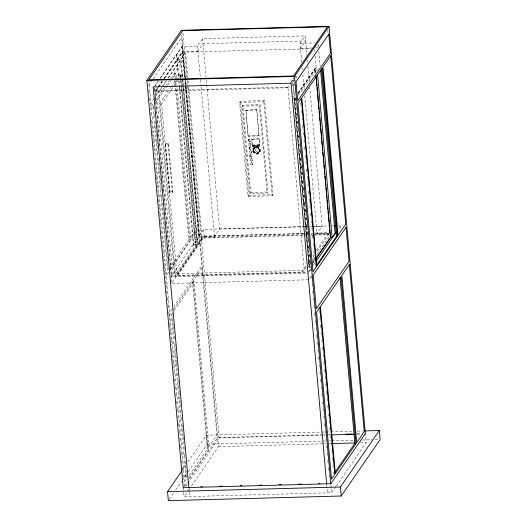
<?xml version="1.0" encoding="UTF-8"?>
<svg xmlns="http://www.w3.org/2000/svg" width="527" height="527" viewBox="0 0 527 527"><rect width="100%" height="100%" fill="white"/><g stroke="black" fill="none" stroke-linecap="round" stroke-linejoin="round"><path stroke-width="0.4" stroke-dasharray="2.63 1.98" d="M259.337 151.13C259.976 148.377 256.122 146.249 254.185 148.357M258.072 152.902C256.069 154.312 252.407 151.038 253.757 148.957C252.163 151.868 256.675 154.925 258.75 152.303M152.606 79.597L148.416 85.677L148.561 87.311M153.067 78.918L181.472 37.7L183.152 56.501L168.251 78.121M155.01 85.585L158.271 80.862M160.129 78.161L181.993 46.429L197.5 46.014L202.592 38.616L305.153 35.862L306.925 55.697M158.535 80.908L154.418 86.889L171.407 277.294L174.411 272.933L159.332 103.99L170.438 87.871M160.366 78.246L181.861 47.055L184.727 79.188M161.947 81.25L154.997 91.329L290.39 87.693M163.811 78.549L182.447 51.501L197.948 51.086M158.074 87.304L154.866 91.955L158.515 91.863L161.341 87.759M158.528 86.639L162.191 81.329M164.022 78.668L182.316 52.127M162.896 81.224L156.381 90.677L172.922 276.01L304.448 272.479L306.279 269.824M164.753 78.523L182.902 52.193L185.32 79.254M161.809 87.08L166.012 80.98M167.882 78.266L185.959 52.028M150.09 104.478L154.279 98.391M154.747 97.719L162.665 86.23M163.126 85.552L166.387 80.822M155.3 100.901L165.379 86.276M165.84 85.611L169.042 80.96M170.873 78.299L174.081 73.648L175.926 73.306L176.361 78.213M155.432 103.048L167.072 86.151M167.54 85.473L171.736 79.386M172.197 78.714L175.926 73.306M170.9 87.205L175.531 80.486M175.992 79.814L180.069 73.899L182.362 73.839L182.731 77.943M174.411 272.933L176.71 272.874L161.631 103.931L173.666 86.468M174.127 85.796L177.83 80.427M179.681 77.739L180.603 76.395L178.304 76.455M181.216 77.364L181.071 75.723L182.362 73.839M197.46 51.798L203.047 43.688L305.607 40.935L300.021 49.044M165.135 144.082L165.597 143.41L168.469 143.331L172.79 191.775L172.329 192.447L169.457 192.526L165.135 144.082L168.008 144.003L168.469 143.331M169.457 192.526L169.918 191.854L165.597 143.41M239.666 102.39L240.477 101.217L264.6 100.565L272.999 194.641L272.189 195.82L248.065 196.466L239.666 102.39L263.79 101.744L264.6 100.565M242.15 106.144L242.842 105.136L260.075 104.675L267.868 191.993L267.169 193.001L249.943 193.462L242.15 106.144L259.376 105.683L260.075 104.675M245.813 110.262L256.84 109.8L259.04 135.88L248.125 136.17L245.813 110.262L256.84 109.8M301.754 62.272L300.061 43.26L305.153 35.862M248.125 136.17L245.931 110.09M290.667 82.607L293.855 77.983M251.722 139.24L259.304 138.871L259.719 144.978L252.255 145.175L251.722 139.24L259.304 138.871M287.478 87.772L290.654 83.161M291.108 82.502L293.882 78.483M250.819 144.885A1.179 1.1 34.6 0 0 249.943 143.08A1.179 1.1 34.6 0 0 248.823 144.629A1.179 1.1 34.6 0 0 250.819 144.885L250.931 144.714A1.179 1.1 34.6 0 0 250.061 142.909A1.179 1.1 34.6 0 0 248.942 144.457A1.179 1.1 34.6 0 0 250.931 144.714M292.485 85.697L293.855 83.714M252.255 145.175L251.84 139.075M252.611 145.432L255.602 145.182L255.588 146.519L252.716 146.592L252.611 145.432L255.602 145.182M252.716 146.592L252.729 145.261M165.241 274.185L167.579 270.792L152.744 104.609L150.406 108.009L150.551 109.642M169.22 268.414L188.916 239.831L174.081 73.648M170.728 268.553L190.754 239.489L177.019 85.585M168.739 272.149L165.478 276.879L165.768 280.087M170.603 269.449L198.534 228.902L201.834 265.839L173.897 306.378M256.497 145.327L259.482 145.083L259.475 146.414L256.603 146.493L256.497 145.327L259.482 145.083M251.471 152.837A1.179 1.1 34.6 0 0 250.733 150.979A1.179 1.1 34.6 0 0 249.495 152.435A1.179 1.1 34.6 0 0 251.471 152.837L251.59 152.665A1.179 1.1 34.6 0 0 250.852 150.814A1.179 1.1 34.6 0 0 249.614 152.27A1.179 1.1 34.6 0 0 251.59 152.665M253.592 150.505L252.848 150.36M256.603 146.493L256.609 145.156M253.711 151.368L253.803 151.236A2.938 2.76 34.6 0 1 256.965 147.685A2.938 2.76 34.6 0 1 258.671 152.369L258.862 152.151M259.179 151.697L258.658 152.435A3.03 2.846 34.6 0 1 253.606 151.17A3.03 2.846 34.6 0 1 256.992 147.593C258.75 147.494 260.213 150.228 259.086 151.829L259.225 151.572M304.566 226.617L203.653 229.331L171.012 276.695L308.025 273.019M311.371 267.63L309.072 267.69L293.994 98.747L295.291 96.863L295.805 102.607M298.071 92.838L314.731 68.655L317.03 68.596L317.175 70.236M182.171 78.826L197.032 245.299L193.383 245.398L193.85 244.726L179.793 87.265M182.803 78.76L197.441 242.782L195.148 242.842L198.857 237.46L184.799 80.012M298.183 93.49L315.304 68.642L315.673 72.746M298.354 93.483L315.475 68.635L315.844 72.739M252.183 160.709A1.179 1.1 34.6 0 0 251.425 158.864A1.179 1.1 34.6 0 0 250.206 160.333A1.179 1.1 34.6 0 0 252.183 160.709L252.301 160.544A1.179 1.1 34.6 0 0 251.537 158.693A1.179 1.1 34.6 0 0 250.318 160.168A1.179 1.1 34.6 0 0 252.301 160.544M259.337 150.353L260.312 150.162M298.519 95.459L317.03 68.596M176.71 272.874L195.682 245.338L181.407 85.414M193.85 244.726L196.143 244.666L197.441 242.782M306.464 266.708L302.788 272.037L177.579 275.404L177.428 273.711L203.139 236.399L307.887 233.586M252.525 164.668A1.179 1.1 34.6 0 0 251.794 162.81A1.179 1.1 34.6 0 0 250.549 164.259A1.179 1.1 34.6 0 0 252.525 164.668L252.637 164.496A1.179 1.1 34.6 0 0 251.913 162.645A1.179 1.1 34.6 0 0 250.668 164.095A1.179 1.1 34.6 0 0 252.637 164.496M308.631 279.778L171.618 283.454L204.259 236.089L203.653 229.331M177.579 275.404L203.29 238.092L203.139 236.399M214.002 237.137L219.588 229.021L206.123 78.134M249.943 193.462L250.635 192.454L242.842 105.136M248.065 196.466L248.876 195.293L240.477 101.217M172.033 309.079L168.778 313.809L168.633 312.208M168.976 316.075L171.17 312.893L186.071 479.827L183.877 483.009M173.864 308.987L192.513 281.919L194.088 281.655L209.015 448.932L188.982 478.002M174.055 310.726L194.088 281.655M316.562 234.377L322.149 226.267L309.777 87.68M302.788 272.037L302.636 270.351L306.312 265.022M308.143 262.354L309.527 260.358M312.735 255.694L314.112 253.691M316.411 250.358L328.347 233.039L315.251 233.389M308.295 264.047L310.133 261.379M312.886 257.38L314.263 255.384M317.017 251.386L328.499 234.726L328.347 233.039M308.111 267.169L310.423 263.816M312.755 260.424L314.626 257.716M316.958 254.324L329.566 236.024M309.072 267.69L310.37 265.806M312.689 262.446L315.001 259.093M312.794 263.105L315.113 259.745M312.043 264.442L314.823 260.417M308.124 272.34L310.443 268.974M308.96 271.662L310.825 268.954M313.618 264.897L315.021 262.868M338.802 228.356L340.666 225.648L338.202 225.714M309.56 278.421L311.424 275.72M182.362 470.124L185.603 465.42M187.922 462.06L206.446 435.17L325.251 431.975M169.266 499.306L173.903 492.58M175.755 489.893L181.775 481.158M182.237 480.486L186.406 474.432M188.258 471.744L207.249 444.182L206.446 435.17M189.233 475.249L207.414 448.852L192.513 281.919M184.147 486.329L186.947 482.271M189.279 478.885L217.723 437.601L325.152 434.716M187.487 483.779L185.161 487.152L148.884 80.684M187.955 483.107L219.094 437.911L187.79 87.172M335.824 486.645L331.628 492.732L184.022 496.697L188.218 490.604M188.686 489.932L189.615 488.575M191.479 485.868L218.527 446.613L185.84 80.302M336.292 485.966L366.14 442.647L365.336 433.635M253.757 148.957L254.864 147.758L257.09 147.455M188.916 239.831L190.754 239.489M300.061 43.26L314.83 42.865M300.515 48.332L311.72 48.029M315.653 47.924L318.565 47.845M181.953 52.213L310.429 48.767M177.309 59.393L180.952 59.294L182.566 77.337M176.841 60.065L180.491 59.966L182.098 78.009M178.772 75.783L181.071 75.723M295.397 80.427L292.478 80.506L309.02 265.845M155.432 90.703L287.907 87.146L304.448 272.479M293.994 98.747L296.293 98.687M159.332 103.99L161.631 103.931M248.243 136.006L259.152 135.709M252.367 145.011L259.837 144.806M252.835 146.427L255.707 146.348M256.715 146.322L259.587 146.242M169.918 191.854L172.79 191.775M250.635 192.454L267.868 191.993M248.876 195.293L272.999 194.641M305.383 226.597L307.024 226.551M310.311 226.465L313.591 226.379M314.408 226.353L328.361 225.978M331.641 225.892L333.281 225.846M219.588 229.021L307.379 226.669M312.3 226.531L322.149 226.267M204.259 236.089L305.166 233.382M305.989 233.356L307.63 233.316M310.91 233.224L314.191 233.138M315.014 233.112L328.96 232.743M328.545 233.356L317.056 233.665L304.758 95.894M303.433 234.732L199.443 237.525L185.392 80.071M304.25 234.713L307.537 234.62M310.818 234.535L312.458 234.489M313.282 234.469L329.368 234.034M203.29 238.092L308.038 235.279M311.312 235.187L313.769 235.121M314.586 235.101L328.499 234.726M177.428 273.711L302.636 270.351M326.075 431.956L330.165 431.844M330.989 431.824L352.293 431.251M357.207 431.119L362.945 430.967M328.433 434.63L330.073 434.584M357.135 433.859L361.232 433.747M219.094 437.911L322.715 435.131M323.532 435.104L325.179 435.065M328.473 434.973L330.113 434.927M357.253 434.202L361.364 434.09M207.249 444.182L321.957 441.099M322.781 441.079L326.055 440.994M329.335 440.901L330.976 440.855M331.793 440.835L353.913 440.243M362.108 440.025L371.937 439.755M375.217 439.67L378.498 439.584M218.527 446.613L323.499 443.793M324.316 443.774L325.956 443.727M329.237 443.642L331.7 443.576M360.402 442.805L366.14 442.647M207.414 448.852L209.015 448.932M327.774 30.013L328.064 33.293M340.666 225.648L341.002 229.403M318.242 44.222L318.506 47.12M318.861 51.126L320.179 65.888M314.5 49.479L314.797 52.759M315.087 56.04L316.404 70.796M314.731 68.655L315.093 72.759M307.294 59.795L307.584 63.075M307.88 66.356L309.27 81.935M302.267 68.009L302.412 69.65M302.854 74.57L304.171 89.333M300.739 102.917L301.036 106.177M301.398 110.262L301.688 113.529M302.057 117.607L302.346 120.874M302.709 124.958L302.999 128.226M303.368 132.303L303.657 135.571M304.02 139.655L304.31 142.916M304.678 147L304.968 150.267M305.403 155.162L305.62 157.613M305.989 161.697L306.352 165.781M306.642 169.042L307.01 173.126M307.3 176.393L307.663 180.471M307.952 183.739L308.321 187.823M308.611 191.09L308.974 195.168M309.342 199.252L309.632 202.52M309.922 205.78L310.284 209.865M310.581 213.132L310.943 217.216M311.233 220.477L311.595 224.561M311.892 227.829L312.254 231.906M312.544 235.174L312.913 239.258M313.275 243.336L313.565 246.603M313.927 250.687L314.224 253.955M314.514 257.216L314.876 261.3M315.166 264.567L315.317 266.201M319.309 310.298L319.527 312.748M319.961 317.649L320.179 320.106M320.62 325.007L320.838 327.458M321.279 332.366L321.496 334.816M321.931 339.724L322.149 342.175M322.59 347.076L322.807 349.533M323.249 354.434L323.466 356.884M323.901 361.792L324.118 364.243M324.56 369.144L324.777 371.601M325.218 376.502L325.436 378.953M325.87 383.86L326.088 386.311M326.529 391.218L326.747 393.669M327.188 398.57L327.405 401.027M327.84 405.928L328.057 408.379M328.571 414.103L328.716 415.737M329.158 420.645L329.375 423.095M329.81 427.996L330.027 430.454M330.469 435.355L330.686 437.805M331.127 442.713L331.345 445.163M331.852 450.888L331.997 452.522M332.438 457.423L332.656 459.873M333.097 464.781L333.314 467.232M333.749 472.139L333.894 473.773M296.266 76.119L296.464 78.292M295.673 75.341L296.062 79.689M330.897 484.537L331.628 492.732M294.283 84.175L294.428 85.815M294.942 91.553L295.087 93.187M295.601 98.924L295.746 100.565M296.918 113.674L297.063 115.314M297.577 121.052L297.722 122.692M298.229 128.43L298.381 130.064M298.888 135.801L299.04 137.442M300.206 150.551L300.43 153.014M300.864 157.929L301.082 160.386M301.523 165.307L301.74 167.764M302.182 172.678L302.399 175.135M302.913 180.873L303.058 182.513M303.499 187.428L303.717 189.891M304.158 194.806L304.375 197.263M304.817 202.184L305.034 204.641M305.476 209.555L305.693 212.012M306.207 217.75L306.352 219.39M306.786 224.304L307.01 226.768M307.445 231.682L307.669 234.14M308.104 239.06L308.328 241.518M308.763 246.432L308.987 248.889M309.494 254.627L309.639 256.267M310.08 261.181L310.298 263.645M310.739 268.559L310.956 271.016M311.398 275.937L311.615 278.394M312.056 283.309L312.274 285.772M312.788 291.503L312.933 293.144M313.374 298.065L313.591 300.522M314.033 305.436L314.25 307.893M314.685 312.814L314.909 315.271M315.344 320.185L315.568 322.649M316.075 328.38L316.226 330.021M316.661 334.941L316.885 337.399M317.32 342.313L317.537 344.77M317.979 349.691L318.196 352.148M318.637 357.062L318.855 359.526M319.369 365.257L319.514 366.897M319.955 371.818L320.172 374.275M320.614 379.19L320.831 381.647M321.272 386.568L321.49 389.025M321.931 393.939L322.149 396.403M322.662 402.134L322.807 403.774M323.242 408.695L323.466 411.152M323.901 416.066L324.125 418.524M324.56 423.444L324.784 425.902M325.218 430.816L325.442 433.28M325.95 439.011L326.094 440.651M326.536 445.572L326.753 448.029M327.195 452.943L327.412 455.407M327.853 460.321L328.071 462.778M328.512 467.699L328.729 470.156M329.171 475.071L329.388 477.528M296.174 106.704L296.464 109.985M296.833 114.089L297.123 117.369M297.491 121.467L297.781 124.747M298.15 128.851L298.44 132.132M298.737 135.413L299.099 139.51M299.468 143.614L299.758 146.895M300.126 150.992L300.416 154.273M300.785 158.37L301.075 161.651M301.444 165.755L301.734 169.035M302.03 172.316L302.393 176.413M302.762 180.517L303.051 183.798M303.42 187.895L303.71 191.176M304.079 195.28L304.369 198.56M304.665 201.841L305.028 205.938M305.324 209.219L305.686 213.323M306.055 217.42L306.345 220.701M306.714 224.805L307.004 228.086M307.373 232.183L307.663 235.464M307.959 238.744L308.321 242.842M308.618 246.122L308.98 250.226M309.349 254.324L309.639 257.604M310.008 261.708L310.298 264.989M292.946 79.834L309.487 265.173M294.573 98.733L309.645 267.676M326.714 484.649L327.445 492.844M263.79 101.744L272.189 195.82M259.376 105.683L267.169 193.001M256.728 109.965L259.04 135.88M259.192 139.042L259.719 144.978M259.37 145.248L259.475 146.414M255.483 145.353L255.588 146.519M202.592 38.616L206.044 77.311M197.5 46.014L200.438 78.964M200.51 79.788L201.097 86.349M201.169 87.166L214.489 236.419L198.989 236.834L184.858 78.563M185.524 52.66L187.941 79.722M188.014 80.539L188.528 86.283M188.6 87.1L202.065 237.993L175.55 276.477L159.009 91.145M182.961 33.082L186.914 77.337M187.204 80.611L187.717 86.349M181.815 35.23L185.767 79.485M185.076 78.042L183.468 60.032L174.766 72.654L175.866 84.933M185.148 78.859L185.656 84.59M185.728 85.407L198.297 226.215L189.601 238.836L175.939 85.749M181.993 46.429L184.786 77.739M182.856 80.618L183.225 84.715M183.297 85.539L197.493 244.627M181.505 80.644L181.874 84.742M181.947 85.565L196.143 244.666M180.603 76.395L180.748 78.036M180.827 78.852L181.334 84.597M180.069 73.899L180.577 79.643M180.656 80.46L195.148 242.842M176.855 54.321L178.917 77.423M179.206 80.703L179.72 86.448M176.393 54.992L178.6 79.735M178.673 80.559L179.187 86.296M179.259 87.12L193.383 245.398M176.44 79.037L176.947 84.768M168.008 144.003L172.329 192.447M154.674 87.713L171.538 276.668M171.282 279.699L171.618 283.454M188.976 489.175L189.2 491.632M189.272 492.449L189.634 496.546M153.686 106.019L154.128 110.933M154.418 114.207L154.786 118.298M155.076 121.572L155.445 125.663M155.518 126.487L156.097 133.035M156.17 133.851L156.756 140.399M156.829 141.223L157.415 147.771M157.705 151.045L158.074 155.136M158.363 158.41L158.732 162.507M158.805 163.324L159.385 169.872M159.464 170.689L160.043 177.237M160.116 178.06L160.702 184.608M160.992 187.882L161.361 191.973M161.651 195.247L162.02 199.344M162.309 202.618L162.678 206.709M162.751 207.526L164.062 222.262M164.134 223.086L164.72 229.634M164.793 230.451L165.379 236.998M165.452 237.815L168.008 266.471M168.08 267.288L168.304 269.745M172.072 312.511L172.586 318.242M172.658 319.059L173.238 325.607M173.317 326.424L173.897 332.972M174.193 336.239L174.556 340.337M174.845 343.604L175.214 347.701M175.287 348.518L175.873 355.066M175.946 355.883L176.525 362.431M176.598 363.248L177.184 369.796M177.474 373.07L177.843 377.161M178.133 380.435L178.501 384.526M178.574 385.342L179.154 391.89M179.233 392.707L179.812 399.255M179.885 400.072L180.471 406.62M180.761 409.894L181.13 413.985M181.42 417.259L181.789 421.35M182.078 424.624L182.441 428.714M182.513 429.531L183.1 436.079M183.172 436.896L183.758 443.444M184.048 446.718L184.417 450.809M184.707 454.083L185.069 458.174M185.366 461.448L186.901 478.628M148.851 90.585L149.213 94.669M149.51 97.936L149.872 102.021M150.847 112.923L151.209 117.014M151.506 120.288L151.941 125.202M152.013 126.019L152.599 132.567M152.672 133.384L153.258 139.932M153.331 140.755L153.917 147.303M153.989 148.12L154.497 153.851M154.793 157.125L155.228 162.039M155.3 162.856L155.887 169.404M155.959 170.221L156.545 176.769M156.618 177.592L157.204 184.14M157.277 184.957L157.784 190.688M158.08 193.962L158.515 198.877M158.587 199.693L159.174 206.241M159.246 207.058L159.833 213.613M159.905 214.43L160.491 220.978M160.564 221.795L161.078 227.526M161.367 230.8L161.802 235.714M161.881 236.531L162.461 243.079M162.533 243.902L163.12 250.45M163.192 251.267L163.778 257.815M163.851 258.632L164.437 265.18M164.51 266.003L165.096 272.551M165.84 280.891L166.413 287.314M166.697 290.529L167.059 294.54M167.342 297.755L167.705 301.767M167.988 304.981L168.344 308.993M169.127 317.715L169.707 324.263M169.78 325.08L170.366 331.621M170.438 332.445L171.025 338.986M171.097 339.81L171.611 345.534M171.901 348.808L172.336 353.716M172.415 354.539L172.994 361.081M173.067 361.904L173.653 368.445M173.943 371.719L174.312 375.81M174.602 379.084L174.898 382.358M175.26 386.449L175.623 390.54M175.919 393.814L176.281 397.905M176.578 401.179L176.94 405.27M177.23 408.544L177.599 412.634M177.889 415.908L178.258 419.999M178.548 423.273L178.91 427.364M179.206 430.638L179.569 434.729M179.859 438.003L180.227 442.094M180.517 445.368L180.886 449.459M181.176 452.733L181.545 456.823M181.835 460.097L182.197 464.188M182.494 467.462L182.856 471.553M183.146 474.827L183.515 478.918M183.218 487.686L184.022 496.697M258.671 152.369A2.938 2.76 34.6 0 1 253.757 151.229M256.992 147.593A3.03 2.846 34.6 0 1 258.652 152.441M202.039 268.105L193.086 281.089L207.987 448.029L216.933 435.038L202.039 268.105M248.527 140.36A1.179 1.1 34.6 0 0 250.477 140.893A1.179 1.1 34.6 0 0 249.877 139.003A1.179 1.1 34.6 0 0 248.527 140.36M249.212 148.173A1.179 1.1 34.6 0 0 251.129 148.831A1.179 1.1 34.6 0 0 250.648 146.908A1.179 1.1 34.6 0 0 249.212 148.173M249.923 156.084A1.179 1.1 34.6 0 0 251.847 156.703A1.179 1.1 34.6 0 0 251.333 154.786A1.179 1.1 34.6 0 0 249.923 156.084M253.869 151.065A2.938 2.76 34.6 0 0 258.79 152.198A2.938 2.76 34.6 0 0 257.077 147.52A2.938 2.76 34.6 0 0 253.869 151.065M248.408 140.525A1.179 1.1 34.6 0 0 250.358 141.065A1.179 1.1 34.6 0 0 249.758 139.168A1.179 1.1 34.6 0 0 248.408 140.525M249.093 148.344A1.179 1.1 34.6 0 0 251.017 148.996A1.179 1.1 34.6 0 0 250.536 147.079A1.179 1.1 34.6 0 0 249.093 148.344M249.805 156.249A1.179 1.1 34.6 0 0 251.735 156.868A1.179 1.1 34.6 0 0 251.214 154.958A1.179 1.1 34.6 0 0 249.805 156.249M255.424 150.452A1.146 1.074 34.6 0 0 257.341 150.893A1.146 1.074 34.6 0 0 256.675 149.069A1.146 1.074 34.6 0 0 255.424 150.452M252.92 151.144A3.834 3.597 34.6 0 0 259.271 152.935A3.834 3.597 34.6 0 0 257.354 146.75A3.834 3.597 34.6 0 0 252.92 151.144M252.835 151.275A3.834 3.597 34.6 0 0 259.179 153.067A3.834 3.597 34.6 0 0 257.262 146.881A3.834 3.597 34.6 0 0 252.835 151.275"/><path stroke-width="0.79" d="M146.868 80.394L181.374 30.316L328.986 26.35L365.336 433.635L330.824 483.72L183.218 487.686L146.868 80.394L294.474 76.435L328.986 26.35M316.035 258.401L329.922 238.257M315.745 259.073L330.554 237.578L316.134 76.02M330.165 235.121L330.383 237.585L332.102 237.539L335.106 233.178L320.541 69.986M315.95 261.511L336.47 231.742M316.305 265.687L336.463 236.425L321.457 68.246M337.405 236.274L316.786 266.188L301.754 97.752L322.372 67.838L337.405 236.274L336.463 236.425M364.579 430.921L379.328 430.526L380.132 439.538L341.226 496.006L168.344 500.65L167.54 491.638L181.901 470.795M334.829 472.423L354.855 443.352L340.047 277.426M355.916 443.701L335.317 473.589L320.409 306.543L341.009 276.649L355.916 443.701L354.855 443.352M341.226 496.006L340.416 486.994L379.328 430.526M334.098 225.826L335.739 225.78M345.653 434.162L352.214 433.991M331.76 434.887L354.783 434.268M332.517 443.556L354.658 442.957M200.787 486.737L202.434 486.691M219.7 486.223L222.17 486.157M240.259 485.677L241.906 485.63M259.179 485.163L261.642 485.097M278.915 484.636L281.378 484.57M298.651 484.109L301.115 484.036M318.387 483.575L320.034 483.529M167.54 491.638L340.416 486.994M317.537 74.34L332.102 237.539M315.963 76.026L316.332 80.124M316.477 81.764L316.839 85.861M316.99 87.502L317.353 91.606M317.498 93.246L318.453 103.905M318.598 105.545L318.967 109.649M319.112 111.289L319.474 115.387M319.625 117.027L319.988 121.131M320.133 122.771L320.502 126.869M320.647 128.509L321.088 133.43M321.233 135.07L321.602 139.174M321.747 140.814L322.109 144.912M322.26 146.552L322.623 150.656M322.768 152.296L323.137 156.394M323.282 158.034L323.723 162.955M323.868 164.595L324.237 168.693M324.382 170.333L324.744 174.437M324.895 176.077L325.258 180.175M325.403 181.815L325.772 185.919M325.917 187.559L326.358 192.48M326.503 194.12L326.872 198.218M327.017 199.858L327.379 203.962M327.53 205.602L327.893 209.7M328.038 211.34L328.407 215.444M328.552 217.084L328.993 222.005M329.138 223.646L329.507 227.743M329.652 229.383L330.014 233.487M294.474 76.435L330.824 483.72M188.831 487.534L153.153 86.909L291.095 83.2L326.641 483.832M182.744 30.625L148.812 79.867L293.552 75.98L327.484 26.739L182.744 30.625M328.795 34.156L296.022 81.711L297.729 100.795L330.495 53.24L328.795 34.156M301.352 98.338L297.946 103.279L312.979 271.715L316.384 266.774L301.352 98.338M330.719 55.724L323.005 66.922L338.038 235.352L345.752 224.159L330.719 55.724M346.041 227.4L313.269 274.962L316.292 308.809L349.058 261.254L346.041 227.4M319.942 307.221L316.582 312.089L331.49 479.142L334.849 474.274L319.942 307.221M349.355 264.534L341.832 275.45L356.739 442.502L364.262 431.587L349.355 264.534"/></g></svg>
